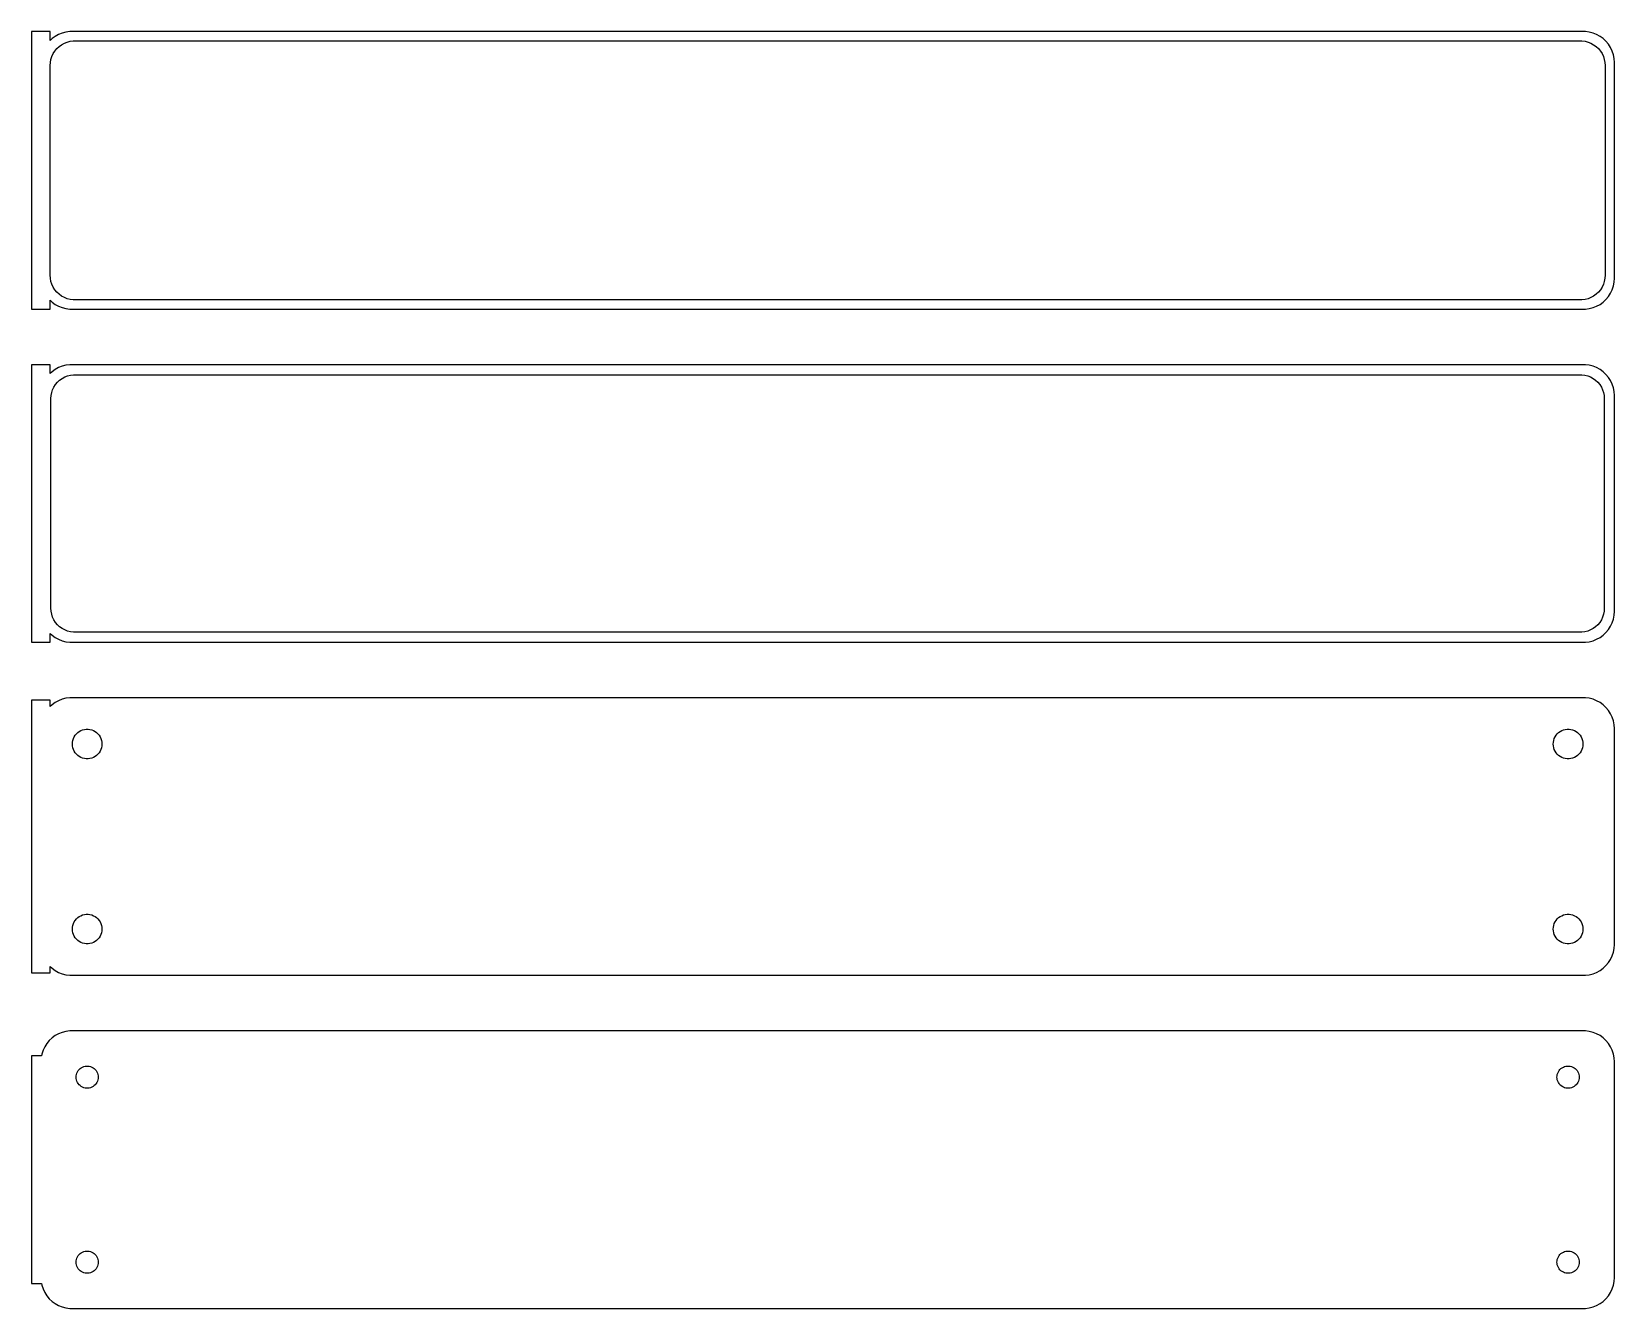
# Model space of a CAD drawing. Header units: metres. Extents: x -129 to 128, y 140 to 346.
import ezdxf

# ---------------------------------------------------------------- set-up
doc = ezdxf.new("R2010")
doc.units = ezdxf.units.M

msp = doc.modelspace()

# ---------------------------------------------------------------- linework, layer by layer
for p, q in [((-126, 346.49), (-129, 346.49)), ((-129, 346.49), (-129, 301.51)), ((-126, 345.059), (-126, 346.49)), ((-123.437, 346.411), (-124.045, 346.255)), ((-122.814, 346.49), (-123.437, 346.411)), ((122.814, 346.49), (-122.814, 346.49)), ((123.437, 346.411), (122.814, 346.49)), ((124.045, 346.255), (123.437, 346.411)), ((-125.687, 345.353), (-126, 345.059)), ((-125.179, 345.722), (-125.687, 345.353)), ((-125.236, 343.351), (-124.916, 343.738)), ((-124.629, 346.024), (-125.179, 345.722)), ((-124.916, 343.738), (-124.55, 344.082)), ((-124.045, 346.255), (-124.629, 346.024)), ((-124.55, 344.082), (-124.143, 344.377)), ((-124.143, 344.377), (-123.703, 344.619)), ((-123.703, 344.619), (-123.236, 344.804)), ((-123.236, 344.804), (-122.75, 344.929)), ((-122.75, 344.929), (-122.251, 344.992)), ((-122.251, 344.992), (122.251, 344.992)), ((122.251, 344.992), (122.75, 344.929)), ((122.75, 344.929), (123.236, 344.804)), ((123.236, 344.804), (123.703, 344.619)), ((123.703, 344.619), (124.143, 344.377)), ((124.629, 346.024), (124.045, 346.255)), ((124.143, 344.377), (124.55, 344.082)), ((124.55, 344.082), (124.916, 343.738)), ((125.179, 345.722), (124.629, 346.024)), ((124.916, 343.738), (125.236, 343.351)), ((125.687, 345.353), (125.179, 345.722)), ((126.145, 344.923), (125.687, 345.353)), ((126.545, 344.439), (126.145, 344.923)), ((126.882, 343.909), (126.545, 344.439)), ((127.149, 343.341), (126.882, 343.909)), ((-126, 341), (-125.968, 341.501)), ((-125.968, 341.501), (-125.874, 341.995)), ((-125.874, 341.995), (-125.719, 342.472)), ((-125.719, 342.472), (-125.505, 342.927)), ((-125.505, 342.927), (-125.236, 343.351)), ((125.236, 343.351), (125.505, 342.927)), ((125.505, 342.927), (125.719, 342.472)), ((125.719, 342.472), (125.874, 341.995)), ((125.874, 341.995), (125.968, 341.501)), ((125.968, 341.501), (126, 341)), ((127.343, 342.743), (127.149, 343.341)), ((127.461, 342.127), (127.343, 342.743)), ((127.5, 341.5), (127.461, 342.127)), ((127.5, 306.5), (127.5, 341.5)), ((-126, 307), (-126, 341)), ((126, 341), (126, 307)), ((-125.968, 306.499), (-126, 307)), ((-125.874, 306.005), (-125.968, 306.499)), ((-125.719, 305.528), (-125.874, 306.005)), ((-125.505, 305.073), (-125.719, 305.528)), ((125.719, 305.528), (125.505, 305.073)), ((125.874, 306.005), (125.719, 305.528)), ((125.968, 306.499), (125.874, 306.005)), ((126, 307), (125.968, 306.499)), ((127.149, 304.659), (127.343, 305.257)), ((127.343, 305.257), (127.461, 305.873)), ((127.461, 305.873), (127.5, 306.5)), ((-126, 302.941), (-125.687, 302.647)), ((-126, 301.51), (-126, 302.941)), ((-125.236, 304.649), (-125.505, 305.073)), ((-124.916, 304.262), (-125.236, 304.649)), ((-124.55, 303.918), (-124.916, 304.262)), ((-124.143, 303.623), (-124.55, 303.918)), ((-123.703, 303.381), (-124.143, 303.623)), ((-123.236, 303.196), (-123.703, 303.381)), ((-122.75, 303.071), (-123.236, 303.196)), ((-122.251, 303.008), (-122.75, 303.071)), ((122.251, 303.008), (-122.251, 303.008)), ((122.75, 303.071), (122.251, 303.008)), ((123.236, 303.196), (122.75, 303.071)), ((123.703, 303.381), (123.236, 303.196)), ((124.143, 303.623), (123.703, 303.381)), ((124.55, 303.918), (124.143, 303.623)), ((124.916, 304.262), (124.55, 303.918)), ((125.236, 304.649), (124.916, 304.262)), ((125.505, 305.073), (125.236, 304.649)), ((125.687, 302.647), (126.145, 303.077)), ((126.145, 303.077), (126.545, 303.561)), ((126.545, 303.561), (126.882, 304.091)), ((126.882, 304.091), (127.149, 304.659)), ((-129, 301.51), (-126, 301.51)), ((-125.687, 302.647), (-125.179, 302.278)), ((-125.179, 302.278), (-124.629, 301.976)), ((-124.629, 301.976), (-124.045, 301.745)), ((-124.045, 301.745), (-123.437, 301.589)), ((-123.437, 301.589), (-122.814, 301.51)), ((-122.814, 301.51), (122.814, 301.51)), ((122.814, 301.51), (123.437, 301.589)), ((123.437, 301.589), (124.045, 301.745)), ((124.045, 301.745), (124.629, 301.976)), ((124.629, 301.976), (125.179, 302.278)), ((125.179, 302.278), (125.687, 302.647)), ((-126, 292.49), (-129, 292.49)), ((-129, 292.49), (-129, 247.51)), ((-126, 291.059), (-126, 292.49)), ((-123.437, 292.411), (-124.045, 292.255)), ((-122.814, 292.49), (-123.437, 292.411)), ((122.814, 292.49), (-122.814, 292.49)), ((123.437, 292.411), (122.814, 292.49)), ((124.045, 292.255), (123.437, 292.411)), ((-125.687, 291.353), (-126, 291.059)), ((-125.179, 291.722), (-125.687, 291.353)), ((-124.629, 292.024), (-125.179, 291.722)), ((-124.823, 289.651), (-124.469, 289.984)), ((-124.045, 292.255), (-124.629, 292.024)), ((-124.469, 289.984), (-124.075, 290.27)), ((-124.075, 290.27), (-123.649, 290.504)), ((-123.649, 290.504), (-123.197, 290.683)), ((-123.197, 290.683), (-122.726, 290.804)), ((-122.726, 290.804), (-122.243, 290.865)), ((-122.243, 290.865), (122.243, 290.865)), ((122.243, 290.865), (122.726, 290.804)), ((122.726, 290.804), (123.197, 290.683)), ((123.197, 290.683), (123.649, 290.504)), ((123.649, 290.504), (124.075, 290.27)), ((124.629, 292.024), (124.045, 292.255)), ((124.075, 290.27), (124.469, 289.984)), ((124.469, 289.984), (124.823, 289.651)), ((125.179, 291.722), (124.629, 292.024)), ((125.687, 291.353), (125.179, 291.722)), ((126.145, 290.923), (125.687, 291.353)), ((126.545, 290.439), (126.145, 290.923)), ((126.882, 289.909), (126.545, 290.439)), ((127.149, 289.341), (126.882, 289.909)), ((-125.873, 287), (-125.842, 287.485)), ((-125.842, 287.485), (-125.751, 287.963)), ((-125.751, 287.963), (-125.601, 288.426)), ((-125.601, 288.426), (-125.394, 288.866)), ((-125.394, 288.866), (-125.133, 289.276)), ((-125.133, 289.276), (-124.823, 289.651)), ((124.823, 289.651), (125.133, 289.276)), ((125.133, 289.276), (125.394, 288.866)), ((125.394, 288.866), (125.601, 288.426)), ((125.601, 288.426), (125.751, 287.963)), ((125.751, 287.963), (125.842, 287.485)), ((125.842, 287.485), (125.873, 287)), ((127.343, 288.743), (127.149, 289.341)), ((127.461, 288.127), (127.343, 288.743)), ((127.5, 287.5), (127.461, 288.127)), ((127.5, 252.5), (127.5, 287.5)), ((-125.873, 253), (-125.873, 287)), ((125.873, 287), (125.873, 253)), ((-125.842, 252.515), (-125.873, 253)), ((-125.751, 252.037), (-125.842, 252.515)), ((-125.601, 251.574), (-125.751, 252.037)), ((-125.394, 251.134), (-125.601, 251.574)), ((125.601, 251.574), (125.394, 251.134)), ((125.751, 252.037), (125.601, 251.574)), ((125.842, 252.515), (125.751, 252.037)), ((125.873, 253), (125.842, 252.515)), ((127.343, 251.257), (127.461, 251.873)), ((127.461, 251.873), (127.5, 252.5)), ((-126, 248.941), (-125.687, 248.647)), ((-126, 247.51), (-126, 248.941)), ((-125.133, 250.724), (-125.394, 251.134)), ((-124.823, 250.349), (-125.133, 250.724)), ((-124.469, 250.016), (-124.823, 250.349)), ((-124.075, 249.73), (-124.469, 250.016)), ((-123.649, 249.496), (-124.075, 249.73)), ((-123.197, 249.317), (-123.649, 249.496)), ((-122.726, 249.196), (-123.197, 249.317)), ((-122.243, 249.135), (-122.726, 249.196)), ((122.243, 249.135), (-122.243, 249.135)), ((122.726, 249.196), (122.243, 249.135)), ((123.197, 249.317), (122.726, 249.196)), ((123.649, 249.496), (123.197, 249.317)), ((124.075, 249.73), (123.649, 249.496)), ((124.469, 250.016), (124.075, 249.73)), ((124.823, 250.349), (124.469, 250.016)), ((125.133, 250.724), (124.823, 250.349)), ((125.394, 251.134), (125.133, 250.724)), ((125.687, 248.647), (126.145, 249.077)), ((126.145, 249.077), (126.545, 249.561)), ((126.545, 249.561), (126.882, 250.091)), ((126.882, 250.091), (127.149, 250.659)), ((127.149, 250.659), (127.343, 251.257)), ((-129, 247.51), (-126, 247.51)), ((-125.687, 248.647), (-125.179, 248.278)), ((-125.179, 248.278), (-124.629, 247.976)), ((-124.629, 247.976), (-124.045, 247.745)), ((-124.045, 247.745), (-123.437, 247.589)), ((-123.437, 247.589), (-122.814, 247.51)), ((-122.814, 247.51), (122.814, 247.51)), ((122.814, 247.51), (123.437, 247.589)), ((123.437, 247.589), (124.045, 247.745)), ((124.045, 247.745), (124.629, 247.976)), ((124.629, 247.976), (125.179, 248.278)), ((125.179, 248.278), (125.687, 248.647)), ((-126, 238.115), (-129, 238.115)), ((-129, 238.115), (-129, 193.885)), ((-126, 237.059), (-126, 238.115)), ((-125.687, 237.353), (-126, 237.059)), ((-125.179, 237.722), (-125.687, 237.353)), ((-124.629, 238.024), (-125.179, 237.722)), ((-124.045, 238.255), (-124.629, 238.024)), ((-123.437, 238.411), (-124.045, 238.255)), ((-122.814, 238.49), (-123.437, 238.411)), ((122.814, 238.49), (-122.814, 238.49)), ((123.437, 238.411), (122.814, 238.49)), ((124.045, 238.255), (123.437, 238.411)), ((124.629, 238.024), (124.045, 238.255)), ((125.179, 237.722), (124.629, 238.024)), ((125.687, 237.353), (125.179, 237.722)), ((126.145, 236.923), (125.687, 237.353)), ((126.545, 236.439), (126.145, 236.923)), ((126.882, 235.909), (126.545, 236.439)), ((127.149, 235.341), (126.882, 235.909)), ((127.343, 234.743), (127.149, 235.341)), ((127.461, 234.127), (127.343, 234.743)), ((127.5, 233.5), (127.461, 234.127)), ((127.5, 198.5), (127.5, 233.5)), ((-122.4, 231), (-122.381, 231.301)), ((-122.381, 230.699), (-122.4, 231)), ((-122.381, 231.301), (-122.325, 231.597)), ((-122.325, 231.597), (-122.231, 231.883)), ((-122.231, 231.883), (-122.103, 232.156)), ((-122.103, 232.156), (-121.942, 232.411)), ((-121.942, 232.411), (-121.75, 232.643)), ((-121.75, 232.643), (-121.53, 232.849)), ((-121.53, 232.849), (-121.286, 233.026)), ((-121.286, 233.026), (-121.022, 233.172)), ((-121.022, 233.172), (-120.742, 233.283)), ((-120.742, 233.283), (-120.45, 233.357)), ((-120.45, 233.357), (-120.151, 233.395)), ((-120.151, 233.395), (-119.849, 233.395)), ((-119.849, 233.395), (-119.55, 233.357)), ((-119.55, 233.357), (-119.258, 233.283)), ((-119.258, 233.283), (-118.978, 233.172)), ((-118.978, 233.172), (-118.714, 233.026)), ((-118.714, 233.026), (-118.47, 232.849)), ((-118.47, 232.849), (-118.25, 232.643)), ((-118.25, 232.643), (-118.058, 232.411)), ((-118.058, 232.411), (-117.897, 232.156)), ((-117.897, 232.156), (-117.769, 231.883)), ((-117.769, 231.883), (-117.675, 231.597)), ((-117.675, 231.597), (-117.619, 231.301)), ((-117.619, 231.301), (-117.6, 231)), ((-117.6, 231), (-117.619, 230.699)), ((117.6, 231), (117.619, 231.301)), ((117.619, 230.699), (117.6, 231)), ((117.619, 231.301), (117.675, 231.597)), ((117.675, 231.597), (117.769, 231.883)), ((117.769, 231.883), (117.897, 232.156)), ((117.897, 232.156), (118.058, 232.411)), ((118.058, 232.411), (118.25, 232.643)), ((118.25, 232.643), (118.47, 232.849)), ((118.47, 232.849), (118.714, 233.026)), ((118.714, 233.026), (118.978, 233.172)), ((118.978, 233.172), (119.258, 233.283)), ((119.258, 233.283), (119.55, 233.357)), ((119.55, 233.357), (119.849, 233.395)), ((119.849, 233.395), (120.151, 233.395)), ((120.151, 233.395), (120.45, 233.357)), ((120.45, 233.357), (120.742, 233.283)), ((120.742, 233.283), (121.022, 233.172)), ((121.022, 233.172), (121.286, 233.026)), ((121.286, 233.026), (121.53, 232.849)), ((121.53, 232.849), (121.75, 232.643)), ((121.75, 232.643), (121.942, 232.411)), ((121.942, 232.411), (122.103, 232.156)), ((122.103, 232.156), (122.231, 231.883)), ((122.231, 231.883), (122.325, 231.597)), ((122.325, 231.597), (122.381, 231.301)), ((122.381, 231.301), (122.4, 231)), ((122.4, 231), (122.381, 230.699)), ((-122.325, 230.403), (-122.381, 230.699)), ((-122.231, 230.117), (-122.325, 230.403)), ((-122.103, 229.844), (-122.231, 230.117)), ((-121.942, 229.589), (-122.103, 229.844)), ((-121.75, 229.357), (-121.942, 229.589)), ((-121.53, 229.151), (-121.75, 229.357)), ((-121.286, 228.974), (-121.53, 229.151)), ((-121.022, 228.828), (-121.286, 228.974)), ((-120.742, 228.717), (-121.022, 228.828)), ((-120.45, 228.643), (-120.742, 228.717)), ((-120.151, 228.605), (-120.45, 228.643)), ((-119.849, 228.605), (-120.151, 228.605)), ((-119.55, 228.643), (-119.849, 228.605)), ((-119.258, 228.717), (-119.55, 228.643)), ((-118.978, 228.828), (-119.258, 228.717)), ((-118.714, 228.974), (-118.978, 228.828)), ((-118.47, 229.151), (-118.714, 228.974)), ((-118.25, 229.357), (-118.47, 229.151)), ((-118.058, 229.589), (-118.25, 229.357)), ((-117.897, 229.844), (-118.058, 229.589)), ((-117.769, 230.117), (-117.897, 229.844)), ((-117.675, 230.403), (-117.769, 230.117)), ((-117.619, 230.699), (-117.675, 230.403)), ((117.675, 230.403), (117.619, 230.699)), ((117.769, 230.117), (117.675, 230.403)), ((117.897, 229.844), (117.769, 230.117)), ((118.058, 229.589), (117.897, 229.844)), ((118.25, 229.357), (118.058, 229.589)), ((118.47, 229.151), (118.25, 229.357)), ((118.714, 228.974), (118.47, 229.151)), ((118.978, 228.828), (118.714, 228.974)), ((119.258, 228.717), (118.978, 228.828)), ((119.55, 228.643), (119.258, 228.717)), ((119.849, 228.605), (119.55, 228.643)), ((120.151, 228.605), (119.849, 228.605)), ((120.45, 228.643), (120.151, 228.605)), ((120.742, 228.717), (120.45, 228.643)), ((121.022, 228.828), (120.742, 228.717)), ((121.286, 228.974), (121.022, 228.828)), ((121.53, 229.151), (121.286, 228.974)), ((121.75, 229.357), (121.53, 229.151)), ((121.942, 229.589), (121.75, 229.357)), ((122.103, 229.844), (121.942, 229.589)), ((122.231, 230.117), (122.103, 229.844)), ((122.325, 230.403), (122.231, 230.117)), ((122.381, 230.699), (122.325, 230.403)), ((-121.942, 202.411), (-121.75, 202.643)), ((-121.75, 202.643), (-121.53, 202.849)), ((-121.53, 202.849), (-121.286, 203.026)), ((-121.286, 203.026), (-121.022, 203.172)), ((-121.022, 203.172), (-120.742, 203.283)), ((-120.742, 203.283), (-120.45, 203.357)), ((-120.45, 203.357), (-120.151, 203.395)), ((-120.151, 203.395), (-119.849, 203.395)), ((-119.849, 203.395), (-119.55, 203.357)), ((-119.55, 203.357), (-119.258, 203.283)), ((-119.258, 203.283), (-118.978, 203.172)), ((-118.978, 203.172), (-118.714, 203.026)), ((-118.714, 203.026), (-118.47, 202.849)), ((-118.47, 202.849), (-118.25, 202.643)), ((-118.25, 202.643), (-118.058, 202.411)), ((118.058, 202.411), (118.25, 202.643)), ((118.25, 202.643), (118.47, 202.849)), ((118.47, 202.849), (118.714, 203.026)), ((118.714, 203.026), (118.978, 203.172)), ((118.978, 203.172), (119.258, 203.283)), ((119.258, 203.283), (119.55, 203.357)), ((119.55, 203.357), (119.849, 203.395)), ((119.849, 203.395), (120.151, 203.395)), ((120.151, 203.395), (120.45, 203.357)), ((120.45, 203.357), (120.742, 203.283)), ((120.742, 203.283), (121.022, 203.172)), ((121.022, 203.172), (121.286, 203.026)), ((121.286, 203.026), (121.53, 202.849)), ((121.53, 202.849), (121.75, 202.643)), ((121.75, 202.643), (121.942, 202.411)), ((-122.4, 201), (-122.381, 201.301)), ((-122.381, 200.699), (-122.4, 201)), ((-122.381, 201.301), (-122.325, 201.597)), ((-122.325, 200.403), (-122.381, 200.699)), ((-122.325, 201.597), (-122.231, 201.883)), ((-122.231, 200.117), (-122.325, 200.403)), ((-122.231, 201.883), (-122.103, 202.156)), ((-122.103, 199.844), (-122.231, 200.117)), ((-122.103, 202.156), (-121.942, 202.411)), ((-118.058, 202.411), (-117.897, 202.156)), ((-117.897, 202.156), (-117.769, 201.883)), ((-117.769, 200.117), (-117.897, 199.844)), ((-117.769, 201.883), (-117.675, 201.597)), ((-117.675, 200.403), (-117.769, 200.117)), ((-117.675, 201.597), (-117.619, 201.301)), ((-117.619, 200.699), (-117.675, 200.403)), ((-117.619, 201.301), (-117.6, 201)), ((-117.6, 201), (-117.619, 200.699)), ((117.6, 201), (117.619, 201.301)), ((117.619, 200.699), (117.6, 201)), ((117.619, 201.301), (117.675, 201.597)), ((117.675, 200.403), (117.619, 200.699)), ((117.675, 201.597), (117.769, 201.883)), ((117.769, 200.117), (117.675, 200.403)), ((117.769, 201.883), (117.897, 202.156)), ((117.897, 199.844), (117.769, 200.117)), ((117.897, 202.156), (118.058, 202.411)), ((121.942, 202.411), (122.103, 202.156)), ((122.103, 202.156), (122.231, 201.883)), ((122.231, 200.117), (122.103, 199.844)), ((122.231, 201.883), (122.325, 201.597)), ((122.325, 200.403), (122.231, 200.117)), ((122.325, 201.597), (122.381, 201.301)), ((122.381, 200.699), (122.325, 200.403)), ((122.381, 201.301), (122.4, 201)), ((122.4, 201), (122.381, 200.699)), ((-121.942, 199.589), (-122.103, 199.844)), ((-121.75, 199.357), (-121.942, 199.589)), ((-121.53, 199.151), (-121.75, 199.357)), ((-121.286, 198.974), (-121.53, 199.151)), ((-121.022, 198.828), (-121.286, 198.974)), ((-120.742, 198.717), (-121.022, 198.828)), ((-120.45, 198.643), (-120.742, 198.717)), ((-120.151, 198.605), (-120.45, 198.643)), ((-119.849, 198.605), (-120.151, 198.605)), ((-119.55, 198.643), (-119.849, 198.605)), ((-119.258, 198.717), (-119.55, 198.643)), ((-118.978, 198.828), (-119.258, 198.717)), ((-118.714, 198.974), (-118.978, 198.828)), ((-118.47, 199.151), (-118.714, 198.974)), ((-118.25, 199.357), (-118.47, 199.151)), ((-118.058, 199.589), (-118.25, 199.357)), ((-117.897, 199.844), (-118.058, 199.589)), ((118.058, 199.589), (117.897, 199.844)), ((118.25, 199.357), (118.058, 199.589)), ((118.47, 199.151), (118.25, 199.357)), ((118.714, 198.974), (118.47, 199.151)), ((118.978, 198.828), (118.714, 198.974)), ((119.258, 198.717), (118.978, 198.828)), ((119.55, 198.643), (119.258, 198.717)), ((119.849, 198.605), (119.55, 198.643)), ((120.151, 198.605), (119.849, 198.605)), ((120.45, 198.643), (120.151, 198.605)), ((120.742, 198.717), (120.45, 198.643)), ((121.022, 198.828), (120.742, 198.717)), ((121.286, 198.974), (121.022, 198.828)), ((121.53, 199.151), (121.286, 198.974)), ((121.75, 199.357), (121.53, 199.151)), ((121.942, 199.589), (121.75, 199.357)), ((122.103, 199.844), (121.942, 199.589)), ((127.343, 197.257), (127.461, 197.873)), ((127.461, 197.873), (127.5, 198.5)), ((-126, 193.885), (-126, 194.941)), ((-126, 194.941), (-125.687, 194.647)), ((125.687, 194.647), (126.145, 195.077)), ((126.145, 195.077), (126.545, 195.561)), ((126.545, 195.561), (126.882, 196.091)), ((126.882, 196.091), (127.149, 196.659)), ((127.149, 196.659), (127.343, 197.257)), ((-129, 193.885), (-126, 193.885)), ((-125.687, 194.647), (-125.179, 194.278)), ((-125.179, 194.278), (-124.629, 193.976)), ((-124.629, 193.976), (-124.045, 193.745)), ((-124.045, 193.745), (-123.437, 193.589)), ((-123.437, 193.589), (-122.814, 193.51)), ((-122.814, 193.51), (122.814, 193.51)), ((122.814, 193.51), (123.437, 193.589)), ((123.437, 193.589), (124.045, 193.745)), ((124.045, 193.745), (124.629, 193.976)), ((124.629, 193.976), (125.179, 194.278)), ((125.179, 194.278), (125.687, 194.647)), ((-126.545, 182.439), (-126.882, 181.909)), ((-126.145, 182.923), (-126.545, 182.439)), ((-125.687, 183.353), (-126.145, 182.923)), ((-125.179, 183.722), (-125.687, 183.353)), ((-124.629, 184.024), (-125.179, 183.722)), ((-124.045, 184.255), (-124.629, 184.024)), ((-123.437, 184.411), (-124.045, 184.255)), ((-122.814, 184.49), (-123.437, 184.411)), ((122.814, 184.49), (-122.814, 184.49)), ((123.437, 184.411), (122.814, 184.49)), ((124.045, 184.255), (123.437, 184.411)), ((124.629, 184.024), (124.045, 184.255)), ((125.179, 183.722), (124.629, 184.024)), ((125.687, 183.353), (125.179, 183.722)), ((126.145, 182.923), (125.687, 183.353)), ((126.545, 182.439), (126.145, 182.923)), ((126.882, 181.909), (126.545, 182.439)), ((-127.4, 180.444), (-129, 180.444)), ((-129, 180.444), (-129, 143.556)), ((-127.343, 180.743), (-127.4, 180.444)), ((-127.149, 181.341), (-127.343, 180.743)), ((-126.882, 181.909), (-127.149, 181.341)), ((127.149, 181.341), (126.882, 181.909)), ((127.343, 180.743), (127.149, 181.341)), ((127.461, 180.127), (127.343, 180.743)), ((127.5, 179.5), (127.461, 180.127)), ((-121.8, 177), (-121.786, 177.226)), ((-121.786, 176.774), (-121.8, 177)), ((-121.786, 177.226), (-121.743, 177.448)), ((-121.743, 177.448), (-121.674, 177.663)), ((-121.674, 177.663), (-121.577, 177.867)), ((-121.577, 177.867), (-121.456, 178.058)), ((-121.456, 178.058), (-121.312, 178.232)), ((-121.312, 178.232), (-121.147, 178.387)), ((-121.147, 178.387), (-120.964, 178.52)), ((-120.964, 178.52), (-120.766, 178.629)), ((-120.766, 178.629), (-120.556, 178.712)), ((-120.556, 178.712), (-120.337, 178.768)), ((-120.337, 178.768), (-120.113, 178.796)), ((-120.113, 178.796), (-119.887, 178.796)), ((-119.887, 178.796), (-119.663, 178.768)), ((-119.663, 178.768), (-119.444, 178.712)), ((-119.444, 178.712), (-119.234, 178.629)), ((-119.234, 178.629), (-119.036, 178.52)), ((-119.036, 178.52), (-118.853, 178.387)), ((-118.853, 178.387), (-118.688, 178.232)), ((-118.688, 178.232), (-118.544, 178.058)), ((-118.544, 178.058), (-118.423, 177.867)), ((-118.423, 177.867), (-118.326, 177.663)), ((-118.326, 177.663), (-118.257, 177.448)), ((-118.257, 177.448), (-118.214, 177.226)), ((-118.214, 177.226), (-118.2, 177)), ((-118.2, 177), (-118.214, 176.774)), ((118.2, 177), (118.214, 177.226)), ((118.214, 176.774), (118.2, 177)), ((118.214, 177.226), (118.257, 177.448)), ((118.257, 177.448), (118.326, 177.663)), ((118.326, 177.663), (118.423, 177.867)), ((118.423, 177.867), (118.544, 178.058)), ((118.544, 178.058), (118.688, 178.232)), ((118.688, 178.232), (118.853, 178.387)), ((118.853, 178.387), (119.036, 178.52)), ((119.036, 178.52), (119.234, 178.629)), ((119.234, 178.629), (119.444, 178.712)), ((119.444, 178.712), (119.663, 178.768)), ((119.663, 178.768), (119.887, 178.796)), ((119.887, 178.796), (120.113, 178.796)), ((120.113, 178.796), (120.337, 178.768)), ((120.337, 178.768), (120.556, 178.712)), ((120.556, 178.712), (120.766, 178.629)), ((120.766, 178.629), (120.964, 178.52)), ((120.964, 178.52), (121.147, 178.387)), ((121.147, 178.387), (121.312, 178.232)), ((121.312, 178.232), (121.456, 178.058)), ((121.456, 178.058), (121.577, 177.867)), ((121.577, 177.867), (121.674, 177.663)), ((121.674, 177.663), (121.743, 177.448)), ((121.743, 177.448), (121.786, 177.226)), ((121.786, 177.226), (121.8, 177)), ((121.8, 177), (121.786, 176.774)), ((127.5, 144.5), (127.5, 179.5)), ((-121.743, 176.552), (-121.786, 176.774)), ((-121.674, 176.337), (-121.743, 176.552)), ((-121.577, 176.133), (-121.674, 176.337)), ((-121.456, 175.942), (-121.577, 176.133)), ((-121.312, 175.768), (-121.456, 175.942)), ((-121.147, 175.613), (-121.312, 175.768)), ((-120.964, 175.48), (-121.147, 175.613)), ((-120.766, 175.371), (-120.964, 175.48)), ((-120.556, 175.288), (-120.766, 175.371)), ((-120.337, 175.232), (-120.556, 175.288)), ((-120.113, 175.204), (-120.337, 175.232)), ((-119.887, 175.204), (-120.113, 175.204)), ((-119.663, 175.232), (-119.887, 175.204)), ((-119.444, 175.288), (-119.663, 175.232)), ((-119.234, 175.371), (-119.444, 175.288)), ((-119.036, 175.48), (-119.234, 175.371)), ((-118.853, 175.613), (-119.036, 175.48)), ((-118.688, 175.768), (-118.853, 175.613)), ((-118.544, 175.942), (-118.688, 175.768)), ((-118.423, 176.133), (-118.544, 175.942)), ((-118.326, 176.337), (-118.423, 176.133)), ((-118.257, 176.552), (-118.326, 176.337)), ((-118.214, 176.774), (-118.257, 176.552)), ((118.257, 176.552), (118.214, 176.774)), ((118.326, 176.337), (118.257, 176.552)), ((118.423, 176.133), (118.326, 176.337)), ((118.544, 175.942), (118.423, 176.133)), ((118.688, 175.768), (118.544, 175.942)), ((118.853, 175.613), (118.688, 175.768)), ((119.036, 175.48), (118.853, 175.613)), ((119.234, 175.371), (119.036, 175.48)), ((119.444, 175.288), (119.234, 175.371)), ((119.663, 175.232), (119.444, 175.288)), ((119.887, 175.204), (119.663, 175.232)), ((120.113, 175.204), (119.887, 175.204)), ((120.337, 175.232), (120.113, 175.204)), ((120.556, 175.288), (120.337, 175.232)), ((120.766, 175.371), (120.556, 175.288)), ((120.964, 175.48), (120.766, 175.371)), ((121.147, 175.613), (120.964, 175.48)), ((121.312, 175.768), (121.147, 175.613)), ((121.456, 175.942), (121.312, 175.768)), ((121.577, 176.133), (121.456, 175.942)), ((121.674, 176.337), (121.577, 176.133)), ((121.743, 176.552), (121.674, 176.337)), ((121.786, 176.774), (121.743, 176.552)), ((-120.337, 148.768), (-120.113, 148.796)), ((-120.113, 148.796), (-119.887, 148.796)), ((-119.887, 148.796), (-119.663, 148.768)), ((119.663, 148.768), (119.887, 148.796)), ((119.887, 148.796), (120.113, 148.796)), ((120.113, 148.796), (120.337, 148.768)), ((-121.8, 147), (-121.786, 147.226)), ((-121.786, 146.774), (-121.8, 147)), ((-121.786, 147.226), (-121.743, 147.448)), ((-121.743, 146.552), (-121.786, 146.774)), ((-121.743, 147.448), (-121.674, 147.663)), ((-121.674, 146.337), (-121.743, 146.552)), ((-121.674, 147.663), (-121.577, 147.867)), ((-121.577, 146.133), (-121.674, 146.337)), ((-121.577, 147.867), (-121.456, 148.058)), ((-121.456, 148.058), (-121.312, 148.232)), ((-121.312, 148.232), (-121.147, 148.387)), ((-121.147, 148.387), (-120.964, 148.52)), ((-120.964, 148.52), (-120.766, 148.629)), ((-120.766, 148.629), (-120.556, 148.712)), ((-120.556, 148.712), (-120.337, 148.768)), ((-119.663, 148.768), (-119.444, 148.712)), ((-119.444, 148.712), (-119.234, 148.629)), ((-119.234, 148.629), (-119.036, 148.52)), ((-119.036, 148.52), (-118.853, 148.387)), ((-118.853, 148.387), (-118.688, 148.232)), ((-118.688, 148.232), (-118.544, 148.058)), ((-118.544, 148.058), (-118.423, 147.867)), ((-118.423, 147.867), (-118.326, 147.663)), ((-118.326, 146.337), (-118.423, 146.133)), ((-118.326, 147.663), (-118.257, 147.448)), ((-118.257, 146.552), (-118.326, 146.337)), ((-118.257, 147.448), (-118.214, 147.226)), ((-118.214, 146.774), (-118.257, 146.552)), ((-118.214, 147.226), (-118.2, 147)), ((-118.2, 147), (-118.214, 146.774)), ((118.2, 147), (118.214, 147.226)), ((118.214, 146.774), (118.2, 147)), ((118.214, 147.226), (118.257, 147.448)), ((118.257, 146.552), (118.214, 146.774)), ((118.257, 147.448), (118.326, 147.663)), ((118.326, 146.337), (118.257, 146.552)), ((118.326, 147.663), (118.423, 147.867)), ((118.423, 146.133), (118.326, 146.337)), ((118.423, 147.867), (118.544, 148.058)), ((118.544, 148.058), (118.688, 148.232)), ((118.688, 148.232), (118.853, 148.387)), ((118.853, 148.387), (119.036, 148.52)), ((119.036, 148.52), (119.234, 148.629)), ((119.234, 148.629), (119.444, 148.712)), ((119.444, 148.712), (119.663, 148.768)), ((120.337, 148.768), (120.556, 148.712)), ((120.556, 148.712), (120.766, 148.629)), ((120.766, 148.629), (120.964, 148.52)), ((120.964, 148.52), (121.147, 148.387)), ((121.147, 148.387), (121.312, 148.232)), ((121.312, 148.232), (121.456, 148.058)), ((121.456, 148.058), (121.577, 147.867)), ((121.577, 147.867), (121.674, 147.663)), ((121.674, 146.337), (121.577, 146.133)), ((121.674, 147.663), (121.743, 147.448)), ((121.743, 146.552), (121.674, 146.337)), ((121.743, 147.448), (121.786, 147.226)), ((121.786, 146.774), (121.743, 146.552)), ((121.786, 147.226), (121.8, 147)), ((121.8, 147), (121.786, 146.774)), ((-121.456, 145.942), (-121.577, 146.133)), ((-121.312, 145.768), (-121.456, 145.942)), ((-121.147, 145.613), (-121.312, 145.768)), ((-120.964, 145.48), (-121.147, 145.613)), ((-120.766, 145.371), (-120.964, 145.48)), ((-120.556, 145.288), (-120.766, 145.371)), ((-120.337, 145.232), (-120.556, 145.288)), ((-120.113, 145.204), (-120.337, 145.232)), ((-119.887, 145.204), (-120.113, 145.204)), ((-119.663, 145.232), (-119.887, 145.204)), ((-119.444, 145.288), (-119.663, 145.232)), ((-119.234, 145.371), (-119.444, 145.288)), ((-119.036, 145.48), (-119.234, 145.371)), ((-118.853, 145.613), (-119.036, 145.48)), ((-118.688, 145.768), (-118.853, 145.613)), ((-118.544, 145.942), (-118.688, 145.768)), ((-118.423, 146.133), (-118.544, 145.942)), ((118.544, 145.942), (118.423, 146.133)), ((118.688, 145.768), (118.544, 145.942)), ((118.853, 145.613), (118.688, 145.768)), ((119.036, 145.48), (118.853, 145.613)), ((119.234, 145.371), (119.036, 145.48)), ((119.444, 145.288), (119.234, 145.371)), ((119.663, 145.232), (119.444, 145.288)), ((119.887, 145.204), (119.663, 145.232)), ((120.113, 145.204), (119.887, 145.204)), ((120.337, 145.232), (120.113, 145.204)), ((120.556, 145.288), (120.337, 145.232)), ((120.766, 145.371), (120.556, 145.288)), ((120.964, 145.48), (120.766, 145.371)), ((121.147, 145.613), (120.964, 145.48)), ((121.312, 145.768), (121.147, 145.613)), ((121.456, 145.942), (121.312, 145.768)), ((121.577, 146.133), (121.456, 145.942)), ((127.343, 143.257), (127.461, 143.873)), ((127.461, 143.873), (127.5, 144.5)), ((-129, 143.556), (-127.4, 143.556)), ((-127.4, 143.556), (-127.343, 143.257)), ((-127.343, 143.257), (-127.149, 142.659)), ((-127.149, 142.659), (-126.882, 142.091)), ((-126.882, 142.091), (-126.545, 141.561)), ((-126.545, 141.561), (-126.145, 141.077)), ((-126.145, 141.077), (-125.687, 140.647)), ((125.687, 140.647), (126.145, 141.077)), ((126.145, 141.077), (126.545, 141.561)), ((126.545, 141.561), (126.882, 142.091)), ((126.882, 142.091), (127.149, 142.659)), ((127.149, 142.659), (127.343, 143.257)), ((-125.687, 140.647), (-125.179, 140.278)), ((-125.179, 140.278), (-124.629, 139.976)), ((-124.629, 139.976), (-124.045, 139.745)), ((-124.045, 139.745), (-123.437, 139.589)), ((-123.437, 139.589), (-122.814, 139.51)), ((-122.814, 139.51), (122.814, 139.51)), ((122.814, 139.51), (123.437, 139.589)), ((123.437, 139.589), (124.045, 139.745)), ((124.045, 139.745), (124.629, 139.976)), ((124.629, 139.976), (125.179, 140.278)), ((125.179, 140.278), (125.687, 140.647))]:
    msp.add_line(p, q)

doc.saveas('drawing.dxf')
